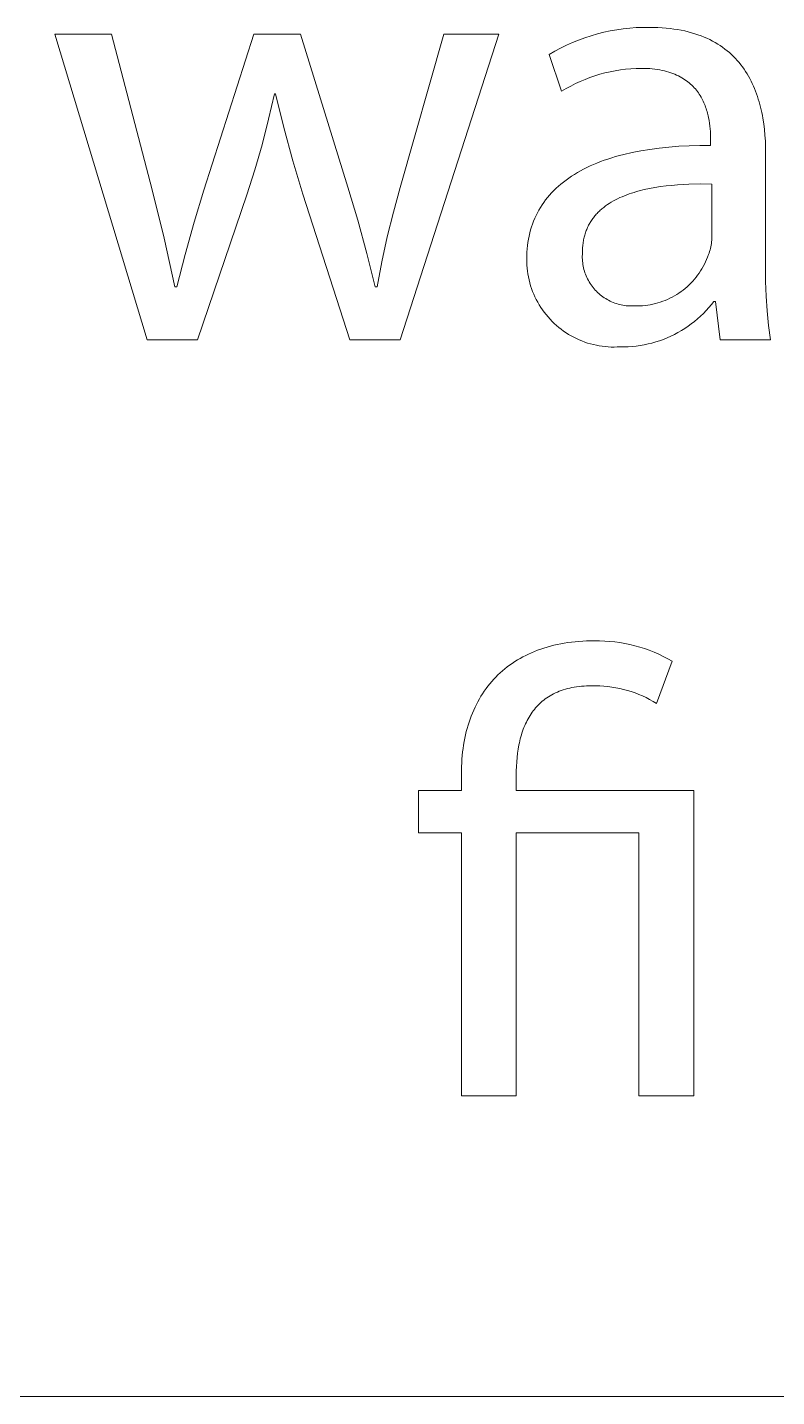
# Model space of a CAD drawing. Header units: millimetres. Extents: x -1246 to 2331, y -493 to 2006.
# Drawn here: x 1362.5 to 1405, y -492.9 to -415.2 of the extents above; entities that cross this region are included whole.
import ezdxf

# ---------------------------------------------------------------- set-up
doc = ezdxf.new("R2010")
doc.units = ezdxf.units.MM
doc.header["$MEASUREMENT"] = 0
doc.layers.add('Domyślny', color=7, linetype='Continuous', true_color=0x000000)

msp = doc.modelspace()

# ---------------------------------------------------------------- linework, layer by layer
at = {"layer": 'Domyślny', "color": 18, "lineweight": 15, "true_color": 0x000000}
for p, q in [((1395.204, -415.486), (1395.569, -415.408)), ((1395.569, -415.408), (1395.937, -415.342)), ((1395.937, -415.342), (1396.306, -415.289)), ((1396.306, -415.289), (1396.677, -415.249)), ((1396.677, -415.249), (1397.05, -415.222)), ((1397.05, -415.222), (1397.423, -415.208)), ((1397.423, -415.208), (1397.796, -415.206)), ((1397.796, -415.206), (1398.041, -415.209)), ((1398.041, -415.209), (1398.28, -415.217)), ((1398.28, -415.217), (1398.514, -415.23)), ((1398.514, -415.23), (1398.742, -415.248)), ((1398.742, -415.248), (1398.964, -415.271)), ((1398.964, -415.271), (1399.181, -415.299)), ((1399.181, -415.299), (1399.392, -415.331)), ((1399.392, -415.331), (1399.598, -415.369)), ((1399.598, -415.369), (1399.798, -415.411)), ((1399.798, -415.411), (1399.993, -415.457)), ((1399.993, -415.457), (1400.183, -415.508)), ((1369.308, -432.933), (1364.079, -415.6)), ((1364.079, -415.6), (1367.295, -415.6)), ((1367.295, -415.6), (1369.594, -424.415)), ((1372.525, -424.439), (1375.36, -415.6)), ((1375.36, -415.6), (1378.004, -415.6)), ((1378.004, -415.6), (1380.696, -424.272)), ((1383.662, -424.296), (1386.14, -415.6)), ((1389.261, -415.6), (1383.662, -432.933)), ((1386.14, -415.6), (1389.261, -415.6)), ((1392.755, -416.381), (1393.091, -416.217)), ((1393.091, -416.217), (1393.432, -416.065)), ((1393.432, -416.065), (1393.778, -415.925)), ((1393.778, -415.925), (1394.128, -415.797)), ((1394.128, -415.797), (1394.483, -415.681)), ((1394.483, -415.681), (1394.842, -415.577)), ((1394.842, -415.577), (1395.204, -415.486)), ((1400.183, -415.508), (1400.368, -415.563)), ((1400.368, -415.563), (1400.548, -415.623)), ((1400.548, -415.623), (1400.722, -415.687)), ((1400.722, -415.687), (1400.892, -415.754)), ((1400.892, -415.754), (1401.057, -415.826)), ((1401.057, -415.826), (1401.217, -415.902)), ((1401.217, -415.902), (1401.372, -415.982)), ((1401.372, -415.982), (1401.522, -416.065)), ((1401.522, -416.065), (1401.668, -416.152)), ((1401.668, -416.152), (1401.809, -416.243)), ((1401.809, -416.243), (1401.945, -416.337)), ((1392.102, -416.743), (1392.425, -416.556)), ((1392.817, -418.827), (1392.102, -416.743)), ((1392.425, -416.556), (1392.755, -416.381)), ((1401.945, -416.337), (1402.077, -416.435)), ((1402.077, -416.435), (1402.205, -416.535)), ((1402.205, -416.535), (1402.328, -416.639)), ((1402.328, -416.639), (1402.447, -416.747)), ((1402.447, -416.747), (1402.561, -416.857)), ((1402.561, -416.857), (1402.672, -416.97)), ((1402.672, -416.97), (1402.778, -417.087)), ((1395.271, -417.788), (1394.984, -417.865)), ((1395.561, -417.721), (1395.271, -417.788)), ((1395.853, -417.663), (1395.561, -417.721)), ((1396.146, -417.616), (1395.853, -417.663)), ((1396.441, -417.579), (1396.146, -417.616)), ((1396.737, -417.552), (1396.441, -417.579)), ((1397.034, -417.536), (1396.737, -417.552)), ((1397.332, -417.529), (1397.034, -417.536)), ((1397.495, -417.531), (1397.332, -417.529)), ((1397.654, -417.536), (1397.495, -417.531)), ((1397.809, -417.546), (1397.654, -417.536)), ((1397.959, -417.558), (1397.809, -417.546)), ((1398.104, -417.575), (1397.959, -417.558)), ((1398.246, -417.594), (1398.104, -417.575)), ((1398.383, -417.617), (1398.246, -417.594)), ((1398.516, -417.643), (1398.383, -417.617)), ((1398.645, -417.672), (1398.516, -417.643)), ((1398.77, -417.704), (1398.645, -417.672)), ((1398.891, -417.739), (1398.77, -417.704)), ((1399.008, -417.777), (1398.891, -417.739)), ((1399.121, -417.818), (1399.008, -417.777)), ((1402.778, -417.087), (1402.88, -417.206)), ((1402.88, -417.206), (1402.979, -417.327)), ((1402.979, -417.327), (1403.073, -417.452)), ((1403.073, -417.452), (1403.164, -417.578)), ((1403.164, -417.578), (1403.25, -417.708)), ((1403.25, -417.708), (1403.333, -417.84)), ((1393.332, -418.531), (1393.072, -418.675)), ((1393.598, -418.397), (1393.332, -418.531)), ((1393.867, -418.272), (1393.598, -418.397)), ((1394.141, -418.156), (1393.867, -418.272)), ((1394.419, -418.049), (1394.141, -418.156)), ((1394.7, -417.952), (1394.419, -418.049)), ((1394.984, -417.865), (1394.7, -417.952)), ((1399.231, -417.861), (1399.121, -417.818)), ((1399.336, -417.907), (1399.231, -417.861)), ((1399.438, -417.955), (1399.336, -417.907)), ((1399.537, -418.006), (1399.438, -417.955)), ((1399.632, -418.059), (1399.537, -418.006)), ((1399.723, -418.115), (1399.632, -418.059)), ((1399.811, -418.172), (1399.723, -418.115)), ((1399.896, -418.232), (1399.811, -418.172)), ((1399.977, -418.293), (1399.896, -418.232)), ((1400.055, -418.357), (1399.977, -418.293)), ((1400.13, -418.422), (1400.055, -418.357)), ((1400.202, -418.489), (1400.13, -418.422)), ((1400.271, -418.558), (1400.202, -418.489)), ((1400.337, -418.628), (1400.271, -418.558)), ((1403.333, -417.84), (1403.412, -417.974)), ((1403.412, -417.974), (1403.488, -418.11)), ((1403.488, -418.11), (1403.56, -418.248)), ((1403.56, -418.248), (1403.629, -418.389)), ((1403.629, -418.389), (1403.694, -418.531)), ((1403.694, -418.531), (1403.755, -418.675)), ((1376.527, -418.972), (1376.201, -420.421)), ((1376.598, -418.972), (1376.527, -418.972)), ((1377.055, -420.886), (1376.598, -418.972)), ((1393.072, -418.675), (1392.817, -418.827)), ((1400.4, -418.7), (1400.337, -418.628)), ((1400.46, -418.773), (1400.4, -418.7)), ((1400.517, -418.848), (1400.46, -418.773)), ((1400.572, -418.923), (1400.517, -418.848)), ((1400.624, -419), (1400.572, -418.923)), ((1400.673, -419.078), (1400.624, -419)), ((1400.72, -419.157), (1400.673, -419.078)), ((1400.764, -419.236), (1400.72, -419.157)), ((1400.806, -419.317), (1400.764, -419.236)), ((1400.846, -419.398), (1400.806, -419.317)), ((1403.755, -418.675), (1403.814, -418.821)), ((1403.814, -418.821), (1403.869, -418.969)), ((1403.869, -418.969), (1403.921, -419.118)), ((1403.921, -419.118), (1403.97, -419.269)), ((1403.97, -419.269), (1404.015, -419.421)), ((1400.883, -419.48), (1400.846, -419.398)), ((1400.919, -419.562), (1400.883, -419.48)), ((1400.952, -419.645), (1400.919, -419.562)), ((1400.982, -419.728), (1400.952, -419.645)), ((1401.011, -419.812), (1400.982, -419.728)), ((1401.038, -419.895), (1401.011, -419.812)), ((1401.063, -419.979), (1401.038, -419.895)), ((1401.087, -420.063), (1401.063, -419.979)), ((1401.108, -420.146), (1401.087, -420.063)), ((1404.015, -419.421), (1404.058, -419.574)), ((1404.058, -419.574), (1404.098, -419.729)), ((1404.098, -419.729), (1404.135, -419.885)), ((1404.135, -419.885), (1404.169, -420.042)), ((1404.169, -420.042), (1404.2, -420.2)), ((1376.201, -420.421), (1375.833, -421.86)), ((1377.571, -422.784), (1377.055, -420.886)), ((1401.128, -420.23), (1401.108, -420.146)), ((1401.146, -420.313), (1401.128, -420.23)), ((1401.177, -420.479), (1401.146, -420.313)), ((1401.203, -420.642), (1401.177, -420.479)), ((1401.223, -420.803), (1401.203, -420.642)), ((1401.239, -420.96), (1401.223, -420.803)), ((1404.2, -420.2), (1404.229, -420.359)), ((1404.229, -420.359), (1404.278, -420.679)), ((1404.278, -420.679), (1404.317, -421.002)), ((1401.25, -421.114), (1401.239, -420.96)), ((1401.257, -421.263), (1401.25, -421.114)), ((1401.261, -421.406), (1401.257, -421.263)), ((1401.262, -421.543), (1401.261, -421.406)), ((1401.262, -421.901), (1401.262, -421.543)), ((1404.317, -421.002), (1404.347, -421.327)), ((1404.347, -421.327), (1404.368, -421.653)), ((1404.368, -421.653), (1404.38, -421.979)), ((1375.833, -421.86), (1375.421, -423.287)), ((1395.879, -422.537), (1396.104, -422.474)), ((1396.104, -422.474), (1396.335, -422.415)), ((1396.335, -422.415), (1396.81, -422.305)), ((1396.81, -422.305), (1397.303, -422.208)), ((1397.303, -422.208), (1397.815, -422.124)), ((1397.815, -422.124), (1398.345, -422.053)), ((1398.345, -422.053), (1398.893, -421.996)), ((1398.893, -421.996), (1399.458, -421.952)), ((1399.458, -421.952), (1400.042, -421.921)), ((1400.042, -421.921), (1400.644, -421.904)), ((1400.644, -421.904), (1401.262, -421.901)), ((1404.38, -421.979), (1404.383, -422.306)), ((1404.383, -422.306), (1404.383, -428.786)), ((1378.147, -424.666), (1377.571, -422.784)), ((1393.882, -423.343), (1394.06, -423.248)), ((1394.06, -423.248), (1394.243, -423.157)), ((1394.243, -423.157), (1394.431, -423.068)), ((1394.431, -423.068), (1394.623, -422.983)), ((1394.623, -422.983), (1394.82, -422.901)), ((1394.82, -422.901), (1395.023, -422.822)), ((1395.023, -422.822), (1395.229, -422.746)), ((1395.229, -422.746), (1395.441, -422.673)), ((1395.441, -422.673), (1395.657, -422.604)), ((1395.657, -422.604), (1395.879, -422.537)), ((1375.421, -423.287), (1374.967, -424.701)), ((1392.773, -424.092), (1392.917, -423.976)), ((1392.917, -423.976), (1393.065, -423.863)), ((1393.065, -423.863), (1393.219, -423.753)), ((1393.219, -423.753), (1393.377, -423.646)), ((1393.377, -423.646), (1393.54, -423.542)), ((1393.54, -423.542), (1393.709, -423.441)), ((1393.709, -423.441), (1393.882, -423.343)), ((1369.594, -424.415), (1370.281, -427.163)), ((1371.969, -426.256), (1372.525, -424.439)), ((1374.967, -424.701), (1372.167, -432.933)), ((1380.803, -432.933), (1378.147, -424.666)), ((1380.696, -424.272), (1381.26, -426.144)), ((1383.273, -425.69), (1383.662, -424.296)), ((1392.017, -424.853), (1392.13, -424.719)), ((1392.13, -424.719), (1392.249, -424.588)), ((1392.249, -424.588), (1392.372, -424.459)), ((1392.372, -424.459), (1392.501, -424.334)), ((1392.501, -424.334), (1392.634, -424.212)), ((1392.634, -424.212), (1392.773, -424.092)), ((1396.374, -424.754), (1396.244, -424.808)), ((1396.507, -424.702), (1396.374, -424.754)), ((1396.642, -424.653), (1396.507, -424.702)), ((1396.78, -424.607), (1396.642, -424.653)), ((1396.92, -424.562), (1396.78, -424.607)), ((1397.062, -424.52), (1396.92, -424.562)), ((1397.206, -424.481), (1397.062, -424.52)), ((1397.499, -424.408), (1397.206, -424.481)), ((1397.8, -424.344), (1397.499, -424.408)), ((1398.107, -424.288), (1397.8, -424.344)), ((1398.419, -424.24), (1398.107, -424.288)), ((1398.735, -424.199), (1398.419, -424.24)), ((1399.055, -424.165), (1398.735, -424.199)), ((1399.378, -424.138), (1399.055, -424.165)), ((1399.704, -424.117), (1399.378, -424.138)), ((1400.03, -424.102), (1399.704, -424.117)), ((1400.684, -424.088), (1400.03, -424.102)), ((1401.334, -424.093), (1400.684, -424.088)), ((1401.334, -427.094), (1401.334, -424.093)), ((1391.444, -425.721), (1391.527, -425.569)), ((1391.527, -425.569), (1391.614, -425.42)), ((1391.614, -425.42), (1391.707, -425.274)), ((1391.707, -425.274), (1391.805, -425.131)), ((1391.805, -425.131), (1391.908, -424.991)), ((1391.908, -424.991), (1392.017, -424.853)), ((1395.005, -425.581), (1394.958, -425.625)), ((1395.052, -425.539), (1395.005, -425.581)), ((1395.101, -425.497), (1395.052, -425.539)), ((1395.15, -425.455), (1395.101, -425.497)), ((1395.2, -425.415), (1395.15, -425.455)), ((1395.304, -425.336), (1395.2, -425.415)), ((1395.41, -425.26), (1395.304, -425.336)), ((1395.52, -425.187), (1395.41, -425.26)), ((1395.633, -425.117), (1395.52, -425.187)), ((1395.749, -425.05), (1395.633, -425.117)), ((1395.869, -424.985), (1395.749, -425.05)), ((1395.991, -424.924), (1395.869, -424.985)), ((1396.116, -424.864), (1395.991, -424.924)), ((1396.244, -424.808), (1396.116, -424.864)), ((1371.461, -428.087), (1371.969, -426.256)), ((1381.26, -426.144), (1381.772, -428.031)), ((1382.925, -427.094), (1383.273, -425.69)), ((1391.11, -426.525), (1391.166, -426.358)), ((1391.166, -426.358), (1391.228, -426.195)), ((1391.228, -426.195), (1391.295, -426.034)), ((1391.295, -426.034), (1391.367, -425.876)), ((1391.367, -425.876), (1391.444, -425.721)), ((1394.409, -426.319), (1394.378, -426.375)), ((1394.442, -426.264), (1394.409, -426.319)), ((1394.475, -426.21), (1394.442, -426.264)), ((1394.51, -426.157), (1394.475, -426.21)), ((1394.545, -426.104), (1394.51, -426.157)), ((1394.582, -426.053), (1394.545, -426.104)), ((1394.62, -426.002), (1394.582, -426.053)), ((1394.659, -425.952), (1394.62, -426.002)), ((1394.698, -425.903), (1394.659, -425.952)), ((1394.739, -425.855), (1394.698, -425.903)), ((1394.781, -425.807), (1394.739, -425.855)), ((1394.824, -425.76), (1394.781, -425.807)), ((1394.868, -425.714), (1394.824, -425.76)), ((1394.912, -425.669), (1394.868, -425.714)), ((1394.958, -425.625), (1394.912, -425.669)), ((1382.618, -428.508), (1382.925, -427.094)), ((1390.937, -427.219), (1390.972, -427.041)), ((1390.972, -427.041), (1391.013, -426.866)), ((1391.013, -426.866), (1391.058, -426.694)), ((1391.058, -426.694), (1391.11, -426.525)), ((1394.095, -427.114), (1394.08, -427.181)), ((1394.112, -427.047), (1394.095, -427.114)), ((1394.13, -426.982), (1394.112, -427.047)), ((1394.15, -426.917), (1394.13, -426.982)), ((1394.17, -426.853), (1394.15, -426.917)), ((1394.192, -426.79), (1394.17, -426.853)), ((1394.215, -426.728), (1394.192, -426.79)), ((1394.239, -426.667), (1394.215, -426.728)), ((1394.265, -426.607), (1394.239, -426.667)), ((1394.291, -426.548), (1394.265, -426.607)), ((1394.319, -426.489), (1394.291, -426.548)), ((1394.348, -426.432), (1394.319, -426.489)), ((1394.378, -426.375), (1394.348, -426.432)), ((1401.331, -427.187), (1401.334, -427.094)), ((1370.281, -427.163), (1370.881, -429.931)), ((1390.85, -427.959), (1390.864, -427.77)), ((1390.864, -427.77), (1390.883, -427.583)), ((1390.883, -427.583), (1390.907, -427.4)), ((1390.907, -427.4), (1390.937, -427.219)), ((1393.997, -427.91), (1393.996, -427.988)), ((1393.999, -427.832), (1393.997, -427.91)), ((1394.002, -427.756), (1393.999, -427.832)), ((1394.007, -427.681), (1394.002, -427.756)), ((1394.014, -427.607), (1394.007, -427.681)), ((1394.021, -427.533), (1394.014, -427.607)), ((1394.03, -427.461), (1394.021, -427.533)), ((1394.041, -427.39), (1394.03, -427.461)), ((1394.052, -427.319), (1394.041, -427.39)), ((1394.065, -427.25), (1394.052, -427.319)), ((1394.08, -427.181), (1394.065, -427.25)), ((1401.204, -427.919), (1401.23, -427.83)), ((1401.23, -427.83), (1401.253, -427.74)), ((1401.253, -427.74), (1401.274, -427.649)), ((1401.274, -427.649), (1401.291, -427.557)), ((1401.291, -427.557), (1401.305, -427.465)), ((1401.305, -427.465), (1401.317, -427.373)), ((1401.317, -427.373), (1401.326, -427.28)), ((1401.326, -427.28), (1401.331, -427.187)), ((1371, -429.931), (1371.461, -428.087)), ((1381.772, -428.031), (1382.233, -429.931)), ((1382.352, -429.931), (1382.618, -428.508)), ((1390.839, -428.345), (1390.842, -428.151)), ((1390.841, -428.515), (1390.839, -428.345)), ((1390.848, -428.686), (1390.841, -428.515)), ((1390.842, -428.151), (1390.85, -427.959)), ((1390.86, -428.855), (1390.848, -428.686)), ((1393.99, -428.084), (1393.987, -428.179)), ((1393.987, -428.179), (1393.987, -428.275)), ((1393.987, -428.275), (1393.991, -428.371)), ((1393.996, -427.988), (1393.99, -428.084)), ((1393.991, -428.371), (1393.998, -428.467)), ((1393.998, -428.467), (1394.009, -428.562)), ((1394.009, -428.562), (1394.022, -428.657)), ((1394.022, -428.657), (1394.039, -428.752)), ((1400.847, -428.768), (1400.915, -428.638)), ((1400.915, -428.638), (1400.979, -428.505)), ((1400.979, -428.505), (1401.039, -428.37)), ((1401.039, -428.37), (1401.093, -428.234)), ((1401.093, -428.234), (1401.143, -428.095)), ((1401.143, -428.095), (1401.175, -428.008)), ((1401.175, -428.008), (1401.204, -427.919)), ((1390.879, -429.025), (1390.86, -428.855)), ((1390.904, -429.193), (1390.879, -429.025)), ((1390.934, -429.361), (1390.904, -429.193)), ((1390.97, -429.527), (1390.934, -429.361)), ((1394.039, -428.752), (1394.059, -428.846)), ((1394.059, -428.846), (1394.082, -428.939)), ((1394.082, -428.939), (1394.109, -429.031)), ((1394.109, -429.031), (1394.138, -429.122)), ((1394.138, -429.122), (1394.171, -429.212)), ((1394.171, -429.212), (1394.207, -429.301)), ((1394.207, -429.301), (1394.246, -429.389)), ((1394.246, -429.389), (1394.287, -429.475)), ((1400.346, -429.494), (1400.439, -429.381)), ((1400.439, -429.381), (1400.529, -429.264)), ((1400.529, -429.264), (1400.615, -429.144)), ((1400.615, -429.144), (1400.696, -429.021)), ((1400.696, -429.021), (1400.774, -428.896)), ((1400.774, -428.896), (1400.847, -428.768)), ((1404.383, -428.786), (1404.385, -429.618)), ((1370.881, -429.931), (1371, -429.931)), ((1382.233, -429.931), (1382.352, -429.931)), ((1391.012, -429.692), (1390.97, -429.527)), ((1391.059, -429.856), (1391.012, -429.692)), ((1391.112, -430.017), (1391.059, -429.856)), ((1391.171, -430.177), (1391.112, -430.017)), ((1391.235, -430.335), (1391.171, -430.177)), ((1394.287, -429.475), (1394.332, -429.56)), ((1394.332, -429.56), (1394.38, -429.643)), ((1394.38, -429.643), (1394.43, -429.725)), ((1394.43, -429.725), (1394.484, -429.805)), ((1394.484, -429.805), (1394.539, -429.883)), ((1394.539, -429.883), (1394.598, -429.959)), ((1394.598, -429.959), (1394.659, -430.033)), ((1394.659, -430.033), (1394.723, -430.104)), ((1394.723, -430.104), (1394.789, -430.174)), ((1394.789, -430.174), (1394.858, -430.241)), ((1394.858, -430.241), (1394.928, -430.306)), ((1399.468, -430.275), (1399.589, -430.191)), ((1399.589, -430.191), (1399.707, -430.103)), ((1399.707, -430.103), (1399.822, -430.011)), ((1399.822, -430.011), (1399.934, -429.915)), ((1399.934, -429.915), (1400.042, -429.815)), ((1400.042, -429.815), (1400.147, -429.712)), ((1400.147, -429.712), (1400.248, -429.605)), ((1400.248, -429.605), (1400.346, -429.494)), ((1404.385, -429.618), (1404.413, -430.449)), ((1391.305, -430.491), (1391.235, -430.335)), ((1391.379, -430.643), (1391.305, -430.491)), ((1391.459, -430.794), (1391.379, -430.643)), ((1391.545, -430.941), (1391.459, -430.794)), ((1391.635, -431.086), (1391.545, -430.941)), ((1394.928, -430.306), (1395.001, -430.368)), ((1395.001, -430.368), (1395.076, -430.428)), ((1395.076, -430.428), (1395.153, -430.485)), ((1395.153, -430.485), (1395.232, -430.54)), ((1395.232, -430.54), (1395.313, -430.592)), ((1395.313, -430.592), (1395.395, -430.641)), ((1395.395, -430.641), (1395.48, -430.687)), ((1395.48, -430.687), (1395.565, -430.73)), ((1395.565, -430.73), (1395.652, -430.77)), ((1395.652, -430.77), (1395.741, -430.807)), ((1395.741, -430.807), (1395.83, -430.841)), ((1395.83, -430.841), (1395.921, -430.872)), ((1395.921, -430.872), (1396.013, -430.9)), ((1396.013, -430.9), (1396.106, -430.925)), ((1396.106, -430.925), (1396.199, -430.947)), ((1396.199, -430.947), (1396.293, -430.965)), ((1396.293, -430.965), (1396.388, -430.98)), ((1396.388, -430.98), (1396.483, -430.992)), ((1396.483, -430.992), (1396.579, -431)), ((1396.579, -431), (1396.675, -431.006)), ((1396.675, -431.006), (1396.77, -431.008)), ((1396.77, -431.008), (1396.866, -431.006)), ((1396.866, -431.006), (1396.962, -431.002)), ((1396.962, -431.002), (1397.109, -431.003)), ((1397.109, -431.003), (1397.257, -430.999)), ((1397.257, -430.999), (1397.404, -430.99)), ((1397.404, -430.99), (1397.55, -430.977)), ((1397.55, -430.977), (1397.696, -430.958)), ((1397.696, -430.958), (1397.842, -430.934)), ((1397.842, -430.934), (1397.986, -430.905)), ((1397.986, -430.905), (1398.13, -430.872)), ((1398.13, -430.872), (1398.272, -430.833)), ((1398.272, -430.833), (1398.412, -430.79)), ((1398.412, -430.79), (1398.552, -430.741)), ((1398.552, -430.741), (1398.689, -430.688)), ((1398.689, -430.688), (1398.825, -430.631)), ((1398.825, -430.631), (1398.958, -430.569)), ((1398.958, -430.569), (1399.089, -430.502)), ((1399.089, -430.502), (1399.218, -430.431)), ((1399.218, -430.431), (1399.345, -430.355)), ((1399.345, -430.355), (1399.468, -430.275)), ((1401.313, -430.93), (1401.166, -431.103)), ((1401.453, -430.751), (1401.313, -430.93)), ((1401.548, -430.751), (1401.453, -430.751)), ((1401.799, -432.931), (1401.548, -430.751)), ((1404.413, -430.449), (1404.467, -431.279)), ((1391.73, -431.227), (1391.635, -431.086)), ((1391.83, -431.365), (1391.73, -431.227)), ((1391.934, -431.499), (1391.83, -431.365)), ((1392.044, -431.63), (1391.934, -431.499)), ((1392.157, -431.757), (1392.044, -431.63)), ((1392.275, -431.879), (1392.157, -431.757)), ((1400.523, -431.742), (1400.349, -431.888)), ((1400.692, -431.591), (1400.523, -431.742)), ((1400.856, -431.434), (1400.692, -431.591)), ((1401.014, -431.271), (1400.856, -431.434)), ((1401.166, -431.103), (1401.014, -431.271)), ((1404.467, -431.279), (1404.549, -432.107)), ((1392.397, -431.998), (1392.275, -431.879)), ((1392.523, -432.113), (1392.397, -431.998)), ((1392.653, -432.223), (1392.523, -432.113)), ((1392.787, -432.328), (1392.653, -432.223)), ((1392.924, -432.429), (1392.787, -432.328)), ((1393.065, -432.525), (1392.924, -432.429)), ((1393.209, -432.616), (1393.065, -432.525)), ((1399.408, -432.519), (1399.207, -432.625)), ((1399.604, -432.406), (1399.408, -432.519)), ((1399.797, -432.286), (1399.604, -432.406)), ((1399.986, -432.16), (1399.797, -432.286)), ((1400.17, -432.027), (1399.986, -432.16)), ((1400.349, -431.888), (1400.17, -432.027)), ((1404.549, -432.107), (1404.657, -432.931)), ((1372.167, -432.933), (1369.308, -432.933)), ((1383.662, -432.933), (1380.803, -432.933)), ((1393.355, -432.702), (1393.209, -432.616)), ((1393.505, -432.783), (1393.355, -432.702)), ((1393.658, -432.859), (1393.505, -432.783)), ((1393.813, -432.929), (1393.658, -432.859)), ((1393.97, -432.994), (1393.813, -432.929)), ((1394.13, -433.054), (1393.97, -432.994)), ((1394.291, -433.108), (1394.13, -433.054)), ((1394.454, -433.157), (1394.291, -433.108)), ((1394.619, -433.199), (1394.454, -433.157)), ((1394.785, -433.237), (1394.619, -433.199)), ((1394.953, -433.268), (1394.785, -433.237)), ((1395.121, -433.294), (1394.953, -433.268)), ((1395.29, -433.313), (1395.121, -433.294)), ((1395.46, -433.327), (1395.29, -433.313)), ((1395.63, -433.335), (1395.46, -433.327)), ((1395.8, -433.338), (1395.63, -433.335)), ((1395.97, -433.334), (1395.8, -433.338)), ((1396.14, -433.324), (1395.97, -433.334)), ((1396.367, -433.325), (1396.14, -433.324)), ((1396.594, -433.318), (1396.367, -433.325)), ((1396.82, -433.302), (1396.594, -433.318)), ((1397.046, -433.279), (1396.82, -433.302)), ((1397.271, -433.248), (1397.046, -433.279)), ((1397.494, -433.209), (1397.271, -433.248)), ((1397.716, -433.163), (1397.494, -433.209)), ((1397.937, -433.108), (1397.716, -433.163)), ((1398.155, -433.046), (1397.937, -433.108)), ((1398.371, -432.977), (1398.155, -433.046)), ((1398.584, -432.9), (1398.371, -432.977)), ((1398.795, -432.815), (1398.584, -432.9)), ((1399.003, -432.724), (1398.795, -432.815)), ((1399.207, -432.625), (1399.003, -432.724)), ((1404.657, -432.931), (1401.799, -432.931)), ((1391.629, -450.471), (1391.809, -450.411)), ((1391.809, -450.411), (1391.993, -450.355)), ((1391.993, -450.355), (1392.181, -450.303)), ((1392.181, -450.303), (1392.371, -450.255)), ((1392.371, -450.255), (1392.565, -450.211)), ((1392.565, -450.211), (1392.762, -450.171)), ((1392.762, -450.171), (1392.962, -450.135)), ((1392.962, -450.135), (1393.166, -450.104)), ((1393.166, -450.104), (1393.373, -450.076)), ((1393.373, -450.076), (1393.583, -450.053)), ((1393.583, -450.053), (1393.797, -450.033)), ((1393.797, -450.033), (1394.013, -450.018)), ((1394.013, -450.018), (1394.233, -450.008)), ((1394.233, -450.008), (1394.456, -450.001)), ((1394.456, -450.001), (1394.682, -449.999)), ((1394.682, -449.999), (1394.97, -450)), ((1394.97, -450), (1395.259, -450.011)), ((1395.259, -450.011), (1395.546, -450.031)), ((1395.546, -450.031), (1395.833, -450.061)), ((1395.833, -450.061), (1396.118, -450.101)), ((1396.118, -450.101), (1396.402, -450.15)), ((1396.402, -450.15), (1396.684, -450.209)), ((1396.684, -450.209), (1396.964, -450.278)), ((1396.964, -450.278), (1397.242, -450.356)), ((1397.242, -450.356), (1397.517, -450.443)), ((1390.01, -451.277), (1390.157, -451.179)), ((1390.157, -451.179), (1390.307, -451.086)), ((1390.307, -451.086), (1390.46, -450.996)), ((1390.46, -450.996), (1390.617, -450.91)), ((1390.617, -450.91), (1390.777, -450.827)), ((1390.777, -450.827), (1390.941, -450.748)), ((1390.941, -450.748), (1391.108, -450.673)), ((1391.108, -450.673), (1391.278, -450.602)), ((1391.278, -450.602), (1391.452, -450.534)), ((1391.452, -450.534), (1391.629, -450.471)), ((1397.517, -450.443), (1397.788, -450.539)), ((1397.788, -450.539), (1398.057, -450.644)), ((1398.057, -450.644), (1398.321, -450.759)), ((1399.09, -451.155), (1398.196, -453.549)), ((1398.321, -450.759), (1398.582, -450.882)), ((1398.582, -450.882), (1398.838, -451.014)), ((1398.838, -451.014), (1399.09, -451.155)), ((1389.084, -452.055), (1389.205, -451.934)), ((1389.205, -451.934), (1389.331, -451.816)), ((1389.331, -451.816), (1389.46, -451.701)), ((1389.46, -451.701), (1389.592, -451.59)), ((1389.592, -451.59), (1389.728, -451.482)), ((1389.728, -451.482), (1389.868, -451.377)), ((1389.868, -451.377), (1390.01, -451.277)), ((1388.428, -452.854), (1388.528, -452.713)), ((1388.528, -452.713), (1388.632, -452.575)), ((1388.632, -452.575), (1388.739, -452.44)), ((1388.739, -452.44), (1388.851, -452.309)), ((1388.851, -452.309), (1388.965, -452.18)), ((1388.965, -452.18), (1389.084, -452.055)), ((1393.027, -452.745), (1392.908, -452.781)), ((1393.148, -452.711), (1393.027, -452.745)), ((1393.273, -452.681), (1393.148, -452.711)), ((1393.4, -452.653), (1393.273, -452.681)), ((1393.531, -452.629), (1393.4, -452.653)), ((1393.665, -452.608), (1393.531, -452.629)), ((1393.803, -452.59), (1393.665, -452.608)), ((1393.943, -452.575), (1393.803, -452.59)), ((1394.087, -452.563), (1393.943, -452.575)), ((1394.235, -452.555), (1394.087, -452.563)), ((1394.385, -452.55), (1394.235, -452.555)), ((1394.539, -452.548), (1394.385, -452.55)), ((1394.765, -452.547), (1394.539, -452.548)), ((1394.991, -452.554), (1394.765, -452.547)), ((1395.217, -452.568), (1394.991, -452.554)), ((1395.442, -452.59), (1395.217, -452.568)), ((1395.666, -452.62), (1395.442, -452.59)), ((1395.89, -452.657), (1395.666, -452.62)), ((1396.111, -452.701), (1395.89, -452.657)), ((1396.331, -452.754), (1396.111, -452.701)), ((1396.549, -452.813), (1396.331, -452.754)), ((1387.981, -453.608), (1388.063, -453.451)), ((1388.063, -453.451), (1388.149, -453.297)), ((1388.149, -453.297), (1388.238, -453.146)), ((1388.238, -453.146), (1388.331, -452.999)), ((1388.331, -452.999), (1388.428, -452.854)), ((1391.637, -453.499), (1391.559, -453.572)), ((1391.718, -453.429), (1391.637, -453.499)), ((1391.802, -453.361), (1391.718, -453.429)), ((1391.888, -453.295), (1391.802, -453.361)), ((1391.977, -453.232), (1391.888, -453.295)), ((1392.069, -453.171), (1391.977, -453.232)), ((1392.164, -453.113), (1392.069, -453.171)), ((1392.262, -453.058), (1392.164, -453.113)), ((1392.362, -453.005), (1392.262, -453.058)), ((1392.465, -452.954), (1392.362, -453.005)), ((1392.572, -452.907), (1392.465, -452.954)), ((1392.681, -452.862), (1392.572, -452.907)), ((1392.793, -452.82), (1392.681, -452.862)), ((1392.908, -452.781), (1392.793, -452.82)), ((1396.765, -452.88), (1396.549, -452.813)), ((1396.979, -452.955), (1396.765, -452.88)), ((1397.19, -453.036), (1396.979, -452.955)), ((1397.398, -453.125), (1397.19, -453.036)), ((1397.603, -453.221), (1397.398, -453.125)), ((1397.804, -453.323), (1397.603, -453.221)), ((1398.002, -453.433), (1397.804, -453.323)), ((1398.196, -453.549), (1398.002, -453.433)), ((1387.627, -454.436), (1387.69, -454.265)), ((1387.69, -454.265), (1387.757, -454.096)), ((1387.757, -454.096), (1387.828, -453.93)), ((1387.828, -453.93), (1387.903, -453.767)), ((1387.903, -453.767), (1387.981, -453.608)), ((1391.024, -454.233), (1390.968, -454.325)), ((1391.082, -454.143), (1391.024, -454.233)), ((1391.143, -454.055), (1391.082, -454.143)), ((1391.206, -453.969), (1391.143, -454.055)), ((1391.271, -453.886), (1391.206, -453.969)), ((1391.339, -453.804), (1391.271, -453.886)), ((1391.41, -453.724), (1391.339, -453.804)), ((1391.483, -453.647), (1391.41, -453.724)), ((1391.559, -453.572), (1391.483, -453.647)), ((1387.41, -455.151), (1387.459, -454.968)), ((1387.459, -454.968), (1387.511, -454.788)), ((1387.511, -454.788), (1387.567, -454.611)), ((1387.567, -454.611), (1387.627, -454.436)), ((1390.641, -455.017), (1390.603, -455.123)), ((1390.681, -454.913), (1390.641, -455.017)), ((1390.723, -454.811), (1390.681, -454.913)), ((1390.768, -454.71), (1390.723, -454.811)), ((1390.815, -454.611), (1390.768, -454.71)), ((1390.863, -454.514), (1390.815, -454.611)), ((1390.915, -454.418), (1390.863, -454.514)), ((1390.968, -454.325), (1390.915, -454.418)), ((1387.255, -455.91), (1387.288, -455.716)), ((1387.288, -455.716), (1387.325, -455.525)), ((1387.325, -455.525), (1387.366, -455.337)), ((1387.366, -455.337), (1387.41, -455.151)), ((1390.418, -455.788), (1390.394, -455.904)), ((1390.444, -455.674), (1390.418, -455.788)), ((1390.471, -455.561), (1390.444, -455.674)), ((1390.501, -455.449), (1390.471, -455.561)), ((1390.533, -455.339), (1390.501, -455.449)), ((1390.567, -455.23), (1390.533, -455.339)), ((1390.603, -455.123), (1390.567, -455.23)), ((1387.161, -456.711), (1387.179, -456.507)), ((1387.179, -456.507), (1387.201, -456.305)), ((1387.201, -456.305), (1387.226, -456.106)), ((1387.226, -456.106), (1387.255, -455.91)), ((1390.287, -456.623), (1390.266, -456.871)), ((1390.316, -456.379), (1390.287, -456.623)), ((1390.351, -456.139), (1390.316, -456.379)), ((1390.394, -455.904), (1390.351, -456.139)), ((1387.13, -457.551), (1387.132, -457.338)), ((1387.132, -457.338), (1387.138, -457.126)), ((1387.138, -457.126), (1387.148, -456.917)), ((1387.148, -456.917), (1387.161, -456.711)), ((1390.242, -457.377), (1390.239, -457.635)), ((1390.251, -457.122), (1390.242, -457.377)), ((1390.266, -456.871), (1390.251, -457.122)), ((1387.13, -458.48), (1387.13, -457.551)), ((1390.239, -457.635), (1390.239, -458.48)), ((1384.7, -460.887), (1384.7, -458.48)), ((1384.7, -458.48), (1387.13, -458.48)), ((1390.239, -458.48), (1400.305, -458.48)), ((1400.305, -458.48), (1400.305, -475.813)), ((1387.13, -460.887), (1384.7, -460.887)), ((1387.13, -475.813), (1387.13, -460.887)), ((1397.196, -460.887), (1390.239, -460.887)), ((1390.239, -460.887), (1390.239, -475.813)), ((1397.196, -475.813), (1397.196, -460.887)), ((1390.239, -475.813), (1387.13, -475.813)), ((1400.305, -475.813), (1397.196, -475.813)), ((2327.489, -492.867), (-1246.359, -492.867)), ((2327.489, -492.867), (979.014, -492.867))]:
    msp.add_line(p, q, dxfattribs=at)

doc.saveas('drawing.dxf')
